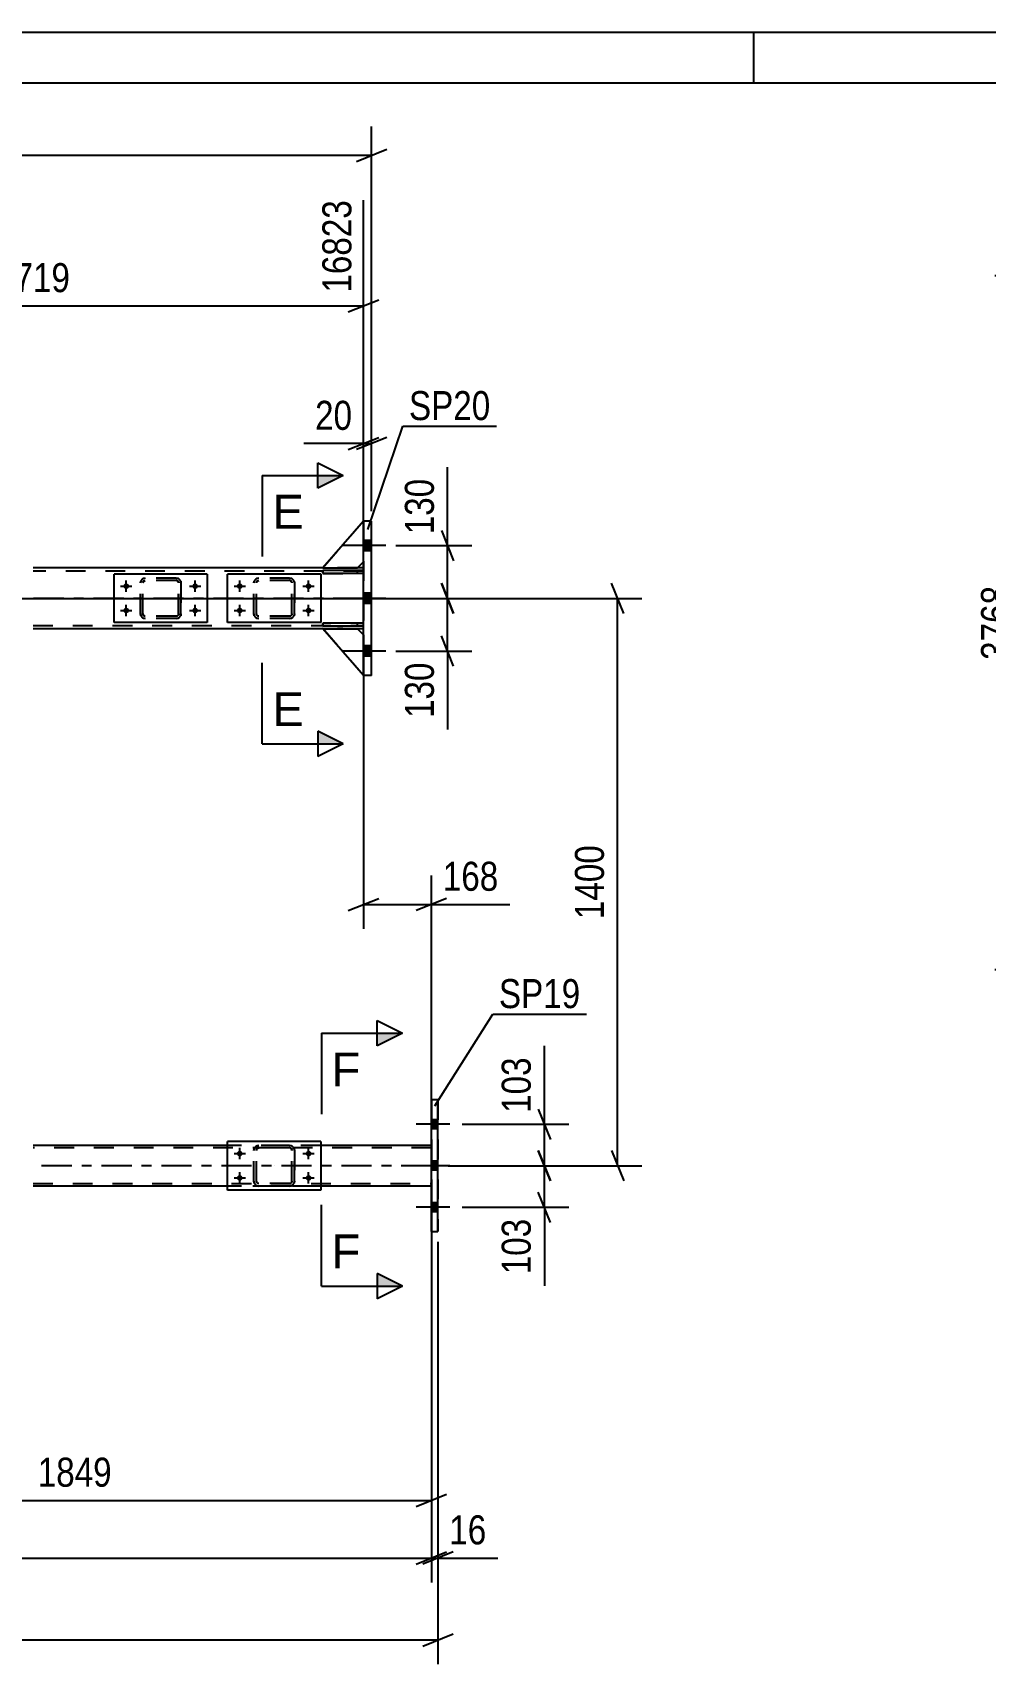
# Model space of a CAD drawing. Header units: millimetres. Extents: x -853 to 336, y -866 to -25.
# Drawn here: x -154.9 to -60.8, y -186.1 to -25.1 of the extents above; entities that cross this region are included whole.
import ezdxf

# ---------------------------------------------------------------- set-up
doc = ezdxf.new("R2010")
doc.units = ezdxf.units.MM
doc.linetypes.add('DXK_LINE_DOT2', pattern=[3.9198, 1.9599, -1.9599])
doc.linetypes.add('DXK_LINE_DOT3', pattern=[5.9187, 2.979, -0.9799, 0.9799, -0.9799])
doc.styles.add('Arial', font='ARIAL.TTF', dxfattribs={"height": 0.2})
doc.styles.add('Arial Narrow', font='ARIALN.TTF', dxfattribs={"height": 0.2})

# ---------------------------------------------------------------- blocks, each defined once
blk = doc.blocks.new('Unknown-570393679-1134')
at = {"color": 5, "linetype": 'Continuous'}
for p, q in [((336.32, -25.05), (-852.68, -25.05)), ((-83.68, -30.05), (-83.68, -25.05)), ((331.32, -30.05), (-847.68, -30.05))]:
    blk.add_line(p, q, dxfattribs=at)
blk = doc.blocks.new('Part-570393679-2548 - 2533')
at = {"color": 7, "linetype": 'DXK_LINE_DOT2'}
for p, q in [((-143.94, -78.92), (-143.76, -78.88)), ((-143.76, -78.88), (-143.94, -78.92)), ((-140.72, -78.88), (-143.76, -78.88)), ((-140.72, -78.88), (-140.53, -78.92)), ((-140.53, -78.92), (-140.72, -78.88)), ((-144.24, -79.36), (-144.2, -79.18)), ((-144.2, -79.18), (-144.24, -79.36)), ((-144.24, -82.4), (-144.24, -79.36)), ((-144.24, -79.36), (-144.24, -79.36)), ((-144.24, -82.4), (-144.24, -79.36)), ((-144, -79.36), (-143.98, -79.27)), ((-143.98, -79.27), (-144, -79.36)), ((-144, -82.4), (-144, -79.36)), ((-144, -79.36), (-144, -79.36)), ((-144, -82.4), (-144, -79.36)), ((-143.98, -79.27), (-143.93, -79.2)), ((-143.93, -79.2), (-143.98, -79.27)), ((-143.93, -79.2), (-143.85, -79.14)), ((-143.85, -79.14), (-143.93, -79.2)), ((-143.85, -79.14), (-143.76, -79.12)), ((-140.72, -79.12), (-143.76, -79.12)), ((-140.62, -79.14), (-140.72, -79.12)), ((-140.62, -79.14), (-140.55, -79.2)), ((-140.55, -79.2), (-140.62, -79.14)), ((-140.55, -79.2), (-140.49, -79.27)), ((-140.49, -79.27), (-140.55, -79.2)), ((-140.49, -79.27), (-140.48, -79.36)), ((-140.48, -79.36), (-140.49, -79.27)), ((-140.48, -82.4), (-140.48, -79.36)), ((-140.48, -79.36), (-140.48, -79.36)), ((-140.48, -82.4), (-140.48, -79.36)), ((-140.27, -79.18), (-140.24, -79.36)), ((-140.24, -79.36), (-140.27, -79.18)), ((-140.24, -82.4), (-140.24, -79.36)), ((-140.24, -79.36), (-140.24, -79.36)), ((-140.24, -79.36), (-140.24, -82.4)), ((-144.24, -82.4), (-144.24, -82.4)), ((-144.2, -82.59), (-144.24, -82.4)), ((-144.24, -82.4), (-144.2, -82.59)), ((-144, -82.4), (-144, -82.4)), ((-143.98, -82.5), (-144, -82.4)), ((-144, -82.4), (-143.98, -82.5)), ((-143.93, -82.57), (-143.98, -82.5)), ((-143.98, -82.5), (-143.93, -82.57)), ((-143.76, -82.88), (-143.94, -82.85)), ((-143.94, -82.85), (-143.76, -82.88)), ((-143.85, -82.63), (-143.93, -82.57)), ((-143.93, -82.57), (-143.85, -82.63)), ((-143.76, -82.64), (-143.85, -82.63)), ((-140.72, -82.64), (-143.76, -82.64)), ((-140.72, -82.88), (-143.76, -82.88)), ((-140.62, -82.63), (-140.72, -82.64)), ((-140.53, -82.85), (-140.72, -82.88)), ((-140.72, -82.88), (-140.53, -82.85)), ((-140.55, -82.57), (-140.62, -82.63)), ((-140.62, -82.63), (-140.55, -82.57)), ((-140.49, -82.5), (-140.55, -82.57)), ((-140.55, -82.57), (-140.49, -82.5)), ((-140.48, -82.4), (-140.49, -82.5)), ((-140.49, -82.5), (-140.48, -82.4)), ((-140.48, -82.4), (-140.48, -82.4)), ((-140.24, -82.4), (-140.27, -82.59)), ((-140.27, -82.59), (-140.24, -82.4)), ((-140.24, -82.4), (-140.24, -82.4))]:
    blk.add_line(p, q, dxfattribs=at)
for centre, start, end in [((-143.76, -79.36), 112.5, 157.5), ((-143.76, -79.36), 112.5, 157.5), ((-140.72, -79.36), 22.5, 67.5), ((-140.72, -79.36), 22.5, 67.5), ((-143.76, -82.4), 202.5, 247.5), ((-143.76, -82.4), 202.5, 247.5), ((-140.72, -82.4), 292.5, 337.5), ((-140.72, -82.4), 292.5, 337.5)]:
    blk.add_arc(centre, 0.48, start, end, dxfattribs=at)
blk = doc.blocks.new('Part-570393679-2540 - 2533')
at = {"color": 2, "linetype": 'Continuous'}
for p, q in [((-126.22, -77.88), (-154.84, -77.88)), ((-122.22, -77.88), (-122.82, -77.88)), ((-126.22, -83.88), (-154.84, -83.88)), ((-122.22, -83.88), (-122.82, -83.88))]:
    blk.add_line(p, q, dxfattribs=at)
at = {"color": 7, "linetype": 'DXK_LINE_DOT2'}
for p, q in [((-122.22, -78.2), (-154.84, -78.2)), ((-122.82, -77.88), (-126.22, -77.88)), ((-122.22, -83.88), (-122.22, -77.88)), ((-154.84, -83.56), (-122.22, -83.56)), ((-122.82, -83.88), (-126.22, -83.88))]:
    blk.add_line(p, q, dxfattribs=at)
at = {"color": 7, "linetype": 'DXK_LINE_DOT3'}
blk.add_line((-122.22, -80.88), (-154.84, -80.88), dxfattribs=at)
blk = doc.blocks.new('Part-570393679-2637 - 2533')
at = {"color": 2, "linetype": 'Continuous'}
for p, q in [((-126.44, -78.48), (-135.64, -78.48)), ((-135.64, -83.28), (-135.64, -78.48)), ((-126.44, -78.48), (-126.44, -83.28)), ((-126.44, -83.28), (-135.64, -83.28))]:
    blk.add_line(p, q, dxfattribs=at)
blk = doc.blocks.new('Part-570393679-2636 - 2533')
at = {"color": 2, "linetype": 'Continuous'}
for p, q in [((-126.22, -78.44), (-126.22, -78.12)), ((-122.22, -78.12), (-126.22, -78.12)), ((-122.22, -78.44), (-126.22, -78.44)), ((-122.22, -78.44), (-122.22, -78.12))]:
    blk.add_line(p, q, dxfattribs=at)
at = {"color": 7, "linetype": 'DXK_LINE_DOT2'}
blk.add_line((-122.82, -78.44), (-122.82, -78.12), dxfattribs=at)
blk = doc.blocks.new('Bolt-570393679-2638 - 2533')
at = {"linetype": 'Continuous'}
for points in [[(-134.44, -79.4, -1), (-134.44, -79.96, -1)], [(-127.64, -79.4, -1), (-127.64, -79.96, -1)], [(-134.44, -81.8, -1), (-134.44, -82.36, -1)], [(-127.64, -81.8, -1), (-127.64, -82.36, -1)]]:
    blk.add_hatch(color=1, dxfattribs=at).paths.add_polyline_path(points)
at = {"color": 1, "linetype": 'Continuous'}
for p, q in [((-135, -79.68), (-133.88, -79.68)), ((-134.44, -80.24), (-134.44, -79.12)), ((-128.2, -79.68), (-127.08, -79.68)), ((-127.64, -80.24), (-127.64, -79.12)), ((-135, -82.08), (-133.88, -82.08)), ((-134.44, -82.64), (-134.44, -81.52)), ((-128.2, -82.08), (-127.08, -82.08)), ((-127.64, -82.64), (-127.64, -81.52))]:
    blk.add_line(p, q, dxfattribs=at)
blk = doc.blocks.new('Part-570393679-2714 - 2533')
at = {"color": 7, "linetype": 'DXK_LINE_DOT2'}
for p, q in [((-122.22, -83.32), (-126.22, -83.32)), ((-126.22, -83.32), (-126.22, -83.64)), ((-126.22, -83.64), (-122.22, -83.64)), ((-122.82, -83.64), (-122.82, -83.32)), ((-122.22, -83.64), (-122.22, -83.32))]:
    blk.add_line(p, q, dxfattribs=at)
blk = doc.blocks.new('Bolt-570393679-2692 - 2533')
at = {"linetype": 'Continuous'}
for points in [[(-115.51, -132.34), (-115.51, -133.22), (-114.87, -133.22), (-114.87, -132.34)], [(-115.51, -132.34), (-115.51, -133.22), (-114.87, -133.22), (-114.87, -132.34)], [(-115.51, -132.34), (-115.51, -133.22), (-114.87, -133.22), (-114.87, -132.34)], [(-115.51, -136.44), (-115.51, -137.32), (-114.87, -137.32), (-114.87, -136.44)], [(-115.51, -136.44), (-115.51, -137.32), (-114.87, -137.32), (-114.87, -136.44)], [(-115.51, -140.54), (-115.51, -141.42), (-114.87, -141.42), (-114.87, -140.54)], [(-115.51, -140.54), (-115.51, -141.42), (-114.87, -141.42), (-114.87, -140.54)], [(-115.51, -140.54), (-115.51, -141.42), (-114.87, -141.42), (-114.87, -140.54)]]:
    blk.add_hatch(color=1, dxfattribs=at).paths.add_polyline_path(points)
at = {"color": 1, "linetype": 'Continuous'}
for p, q in [((-113.71, -132.78), (-117.03, -132.78)), ((-113.71, -132.78), (-117.03, -132.78)), ((-113.71, -132.78), (-117.03, -132.78)), ((-114.87, -132.34), (-115.51, -132.34)), ((-114.87, -132.34), (-115.51, -132.34)), ((-114.87, -132.34), (-115.51, -132.34)), ((-114.87, -133.22), (-115.51, -133.22)), ((-114.87, -133.22), (-115.51, -133.22)), ((-114.87, -133.22), (-115.51, -133.22)), ((-114.87, -136.44), (-115.51, -136.44)), ((-114.87, -136.44), (-115.51, -136.44)), ((-113.71, -136.88), (-117.03, -136.88)), ((-113.71, -136.88), (-117.03, -136.88)), ((-114.87, -137.32), (-115.51, -137.32)), ((-114.87, -137.32), (-115.51, -137.32)), ((-113.71, -140.98), (-117.03, -140.98)), ((-113.71, -140.98), (-117.03, -140.98)), ((-113.71, -140.98), (-117.03, -140.98)), ((-114.87, -140.54), (-115.51, -140.54)), ((-114.87, -140.54), (-115.51, -140.54)), ((-114.87, -140.54), (-115.51, -140.54)), ((-114.87, -141.42), (-115.51, -141.42)), ((-114.87, -141.42), (-115.51, -141.42)), ((-114.87, -141.42), (-115.51, -141.42))]:
    blk.add_line(p, q, dxfattribs=at)
blk = doc.blocks.new('Part-570393679-2713 - 2533')
at = {"color": 7, "linetype": 'DXK_LINE_DOT2'}
for p, q in [((-122.22, -78.12), (-126.22, -78.12)), ((-126.22, -78.12), (-126.22, -78.44)), ((-126.22, -78.44), (-122.22, -78.44)), ((-122.82, -78.44), (-122.82, -78.12)), ((-122.22, -78.44), (-122.22, -78.12))]:
    blk.add_line(p, q, dxfattribs=at)
blk = doc.blocks.new('Part-570393679-2738 - 2533')
at = {"color": 2, "linetype": 'Continuous'}
for p, q in [((-126.22, -83.64), (-126.22, -83.32)), ((-122.22, -83.32), (-126.22, -83.32)), ((-122.22, -83.64), (-126.22, -83.64)), ((-122.22, -83.64), (-122.22, -83.32))]:
    blk.add_line(p, q, dxfattribs=at)
at = {"color": 7, "linetype": 'DXK_LINE_DOT2'}
blk.add_line((-122.82, -83.64), (-122.82, -83.32), dxfattribs=at)
blk = doc.blocks.new('Part-570393679-2745 - 2533')
at = {"color": 2, "linetype": 'Continuous'}
for p, q in [((-122.22, -73.28), (-126.22, -77.88)), ((-122.82, -77.88), (-122.22, -77.28)), ((-126.22, -77.88), (-122.82, -77.88))]:
    blk.add_line(p, q, dxfattribs=at)
at = {"color": 7, "linetype": 'DXK_LINE_DOT2'}
blk.add_line((-122.22, -73.28), (-122.22, -77.28), dxfattribs=at)
blk = doc.blocks.new('Part-570393679-2746 - 2533')
at = {"color": 7, "linetype": 'DXK_LINE_DOT2'}
for p, q in [((-122.22, -73.28), (-126.22, -77.88)), ((-122.22, -77.28), (-122.22, -73.28)), ((-122.82, -77.88), (-122.22, -77.28)), ((-126.22, -77.88), (-122.82, -77.88))]:
    blk.add_line(p, q, dxfattribs=at)
blk = doc.blocks.new('Part-570393679-2747 - 2533')
at = {"color": 2, "linetype": 'Continuous'}
for p, q in [((-126.22, -83.88), (-122.82, -83.88)), ((-122.22, -88.48), (-126.22, -83.88)), ((-122.82, -83.88), (-122.22, -84.48))]:
    blk.add_line(p, q, dxfattribs=at)
at = {"color": 7, "linetype": 'DXK_LINE_DOT2'}
blk.add_line((-122.22, -84.48), (-122.22, -88.48), dxfattribs=at)
blk = doc.blocks.new('Part-570393679-2748 - 2533')
at = {"color": 7, "linetype": 'DXK_LINE_DOT2'}
for p, q in [((-126.22, -83.88), (-122.82, -83.88)), ((-122.22, -88.48), (-126.22, -83.88)), ((-122.82, -83.88), (-122.22, -84.48)), ((-122.22, -84.48), (-122.22, -88.48))]:
    blk.add_line(p, q, dxfattribs=at)
blk = doc.blocks.new('Part-570393679-2758 - 2533')
at = {"color": 2, "linetype": 'Continuous'}
for p, q in [((-137.64, -78.48), (-146.84, -78.48)), ((-146.84, -83.28), (-146.84, -78.48)), ((-137.64, -78.48), (-137.64, -83.28)), ((-137.64, -83.28), (-146.84, -83.28))]:
    blk.add_line(p, q, dxfattribs=at)
blk = doc.blocks.new('Part-570393679-2786 - 2533')
at = {"color": 2, "linetype": 'Continuous'}
for p, q in [((-135.64, -134.88), (-154.84, -134.88)), ((-115.51, -134.88), (-126.44, -134.88)), ((-135.64, -138.88), (-154.84, -138.88)), ((-115.51, -138.88), (-126.44, -138.88))]:
    blk.add_line(p, q, dxfattribs=at)
at = {"color": 7, "linetype": 'DXK_LINE_DOT2'}
for p, q in [((-115.51, -135.12), (-154.84, -135.12)), ((-126.44, -134.88), (-135.64, -134.88)), ((-115.51, -138.88), (-115.51, -134.88)), ((-115.51, -134.88), (-115.51, -134.88)), ((-115.51, -134.88), (-115.51, -138.88)), ((-154.84, -138.64), (-115.51, -138.64)), ((-115.51, -138.88), (-154.84, -138.88)), ((-126.44, -138.88), (-135.64, -138.88)), ((-115.51, -138.88), (-115.51, -138.88))]:
    blk.add_line(p, q, dxfattribs=at)
at = {"color": 7, "linetype": 'DXK_LINE_DOT3'}
blk.add_line((-115.51, -136.88), (-154.84, -136.88), dxfattribs=at)
blk = doc.blocks.new('Bolt-570393679-2797 - 2533')
at = {"linetype": 'Continuous'}
for points in [[(-122.22, -75.16), (-122.22, -76.2), (-121.42, -76.2), (-121.42, -75.16)], [(-122.22, -75.16), (-122.22, -76.2), (-121.42, -76.2), (-121.42, -75.16)], [(-122.22, -75.16), (-122.22, -76.2), (-121.42, -76.2), (-121.42, -75.16)], [(-122.22, -80.36), (-122.22, -81.4), (-121.42, -81.4), (-121.42, -80.36)], [(-122.22, -80.36), (-122.22, -81.4), (-121.42, -81.4), (-121.42, -80.36)], [(-122.22, -85.56), (-122.22, -86.6), (-121.42, -86.6), (-121.42, -85.56)], [(-122.22, -85.56), (-122.22, -86.6), (-121.42, -86.6), (-121.42, -85.56)], [(-122.22, -85.56), (-122.22, -86.6), (-121.42, -86.6), (-121.42, -85.56)]]:
    blk.add_hatch(color=1, dxfattribs=at).paths.add_polyline_path(points)
at = {"color": 1, "linetype": 'Continuous'}
for p, q in [((-120.02, -75.68), (-124.22, -75.68)), ((-120.02, -75.68), (-124.22, -75.68)), ((-120.02, -75.68), (-124.22, -75.68)), ((-121.42, -75.16), (-122.22, -75.16)), ((-121.42, -75.16), (-122.22, -75.16)), ((-121.42, -75.16), (-122.22, -75.16)), ((-121.42, -76.2), (-122.22, -76.2)), ((-121.42, -76.2), (-122.22, -76.2)), ((-121.42, -76.2), (-122.22, -76.2)), ((-121.42, -80.36), (-122.22, -80.36)), ((-121.42, -80.36), (-122.22, -80.36)), ((-120.02, -80.88), (-124.22, -80.88)), ((-120.02, -80.88), (-124.22, -80.88)), ((-121.42, -81.4), (-122.22, -81.4)), ((-121.42, -81.4), (-122.22, -81.4)), ((-120.02, -86.08), (-124.22, -86.08)), ((-120.02, -86.08), (-124.22, -86.08)), ((-120.02, -86.08), (-124.22, -86.08)), ((-121.42, -85.56), (-122.22, -85.56)), ((-121.42, -85.56), (-122.22, -85.56)), ((-121.42, -85.56), (-122.22, -85.56)), ((-121.42, -86.6), (-122.22, -86.6)), ((-121.42, -86.6), (-122.22, -86.6)), ((-121.42, -86.6), (-122.22, -86.6))]:
    blk.add_line(p, q, dxfattribs=at)
blk = doc.blocks.new('Part-570393679-2925 - 2533')
at = {"color": 2, "linetype": 'Continuous'}
for p, q in [((-122.22, -88.48), (-122.22, -73.28)), ((-121.42, -73.28), (-122.22, -73.28)), ((-121.42, -88.48), (-121.42, -73.28)), ((-121.42, -88.48), (-122.22, -88.48))]:
    blk.add_line(p, q, dxfattribs=at)
at = {"color": 7, "linetype": 'DXK_LINE_DOT2'}
for p, q in [((-122.22, -73.28), (-122.22, -88.48)), ((-121.42, -73.28), (-121.42, -73.28)), ((-121.42, -88.48), (-121.42, -73.28)), ((-121.42, -88.48), (-121.42, -88.48))]:
    blk.add_line(p, q, dxfattribs=at)
blk = doc.blocks.new('Part-570393679-3020 - 2533')
at = {"color": 2, "linetype": 'Continuous'}
for p, q in [((-115.51, -143.38), (-115.51, -130.38)), ((-114.87, -130.38), (-115.51, -130.38)), ((-114.87, -143.38), (-114.87, -130.38)), ((-115.51, -143.38), (-114.87, -143.38))]:
    blk.add_line(p, q, dxfattribs=at)
at = {"color": 7, "linetype": 'DXK_LINE_DOT2'}
for p, q in [((-115.51, -130.38), (-115.51, -143.38)), ((-114.87, -130.38), (-114.87, -143.38))]:
    blk.add_line(p, q, dxfattribs=at)
blk = doc.blocks.new('Part-570393679-3044 - 2533')
at = {"color": 7, "linetype": 'DXK_LINE_DOT2'}
for p, q in [((-133.04, -135.36), (-133.01, -135.18)), ((-133.01, -135.18), (-133.04, -135.36)), ((-132.79, -135.27), (-132.73, -135.19)), ((-132.73, -135.19), (-132.79, -135.27)), ((-132.75, -134.92), (-132.56, -134.88)), ((-132.56, -134.88), (-132.75, -134.92)), ((-132.73, -135.19), (-132.66, -135.14)), ((-132.66, -135.14), (-132.73, -135.19)), ((-132.66, -135.14), (-132.56, -135.12)), ((-129.52, -134.88), (-132.56, -134.88)), ((-129.52, -135.12), (-132.56, -135.12)), ((-129.52, -134.88), (-129.34, -134.92)), ((-129.34, -134.92), (-129.52, -134.88)), ((-129.43, -135.14), (-129.52, -135.12)), ((-129.43, -135.14), (-129.35, -135.19)), ((-129.35, -135.19), (-129.43, -135.14)), ((-129.35, -135.19), (-129.3, -135.27)), ((-129.3, -135.27), (-129.35, -135.19)), ((-129.08, -135.18), (-129.04, -135.36)), ((-129.04, -135.36), (-129.08, -135.18)), ((-133.04, -138.4), (-133.04, -135.36)), ((-133.04, -135.36), (-133.04, -135.36)), ((-133.04, -138.4), (-133.04, -135.36)), ((-132.8, -135.36), (-132.79, -135.27)), ((-132.79, -135.27), (-132.8, -135.36)), ((-132.8, -138.4), (-132.8, -135.36)), ((-132.8, -135.36), (-132.8, -135.36)), ((-132.8, -138.4), (-132.8, -135.36)), ((-129.3, -135.27), (-129.28, -135.36)), ((-129.28, -135.36), (-129.3, -135.27)), ((-129.28, -138.4), (-129.28, -135.36)), ((-129.28, -135.36), (-129.28, -135.36)), ((-129.28, -138.4), (-129.28, -135.36)), ((-129.04, -138.4), (-129.04, -135.36)), ((-129.04, -135.36), (-129.04, -135.36)), ((-129.04, -135.36), (-129.04, -138.4)), ((-133.04, -138.4), (-133.04, -138.4)), ((-133.01, -138.59), (-133.04, -138.4)), ((-133.04, -138.4), (-133.01, -138.59)), ((-132.8, -138.4), (-132.8, -138.4)), ((-132.79, -138.5), (-132.8, -138.4)), ((-132.8, -138.4), (-132.79, -138.5)), ((-129.28, -138.4), (-129.3, -138.5)), ((-129.3, -138.5), (-129.28, -138.4)), ((-129.28, -138.4), (-129.28, -138.4)), ((-129.04, -138.4), (-129.08, -138.59)), ((-129.08, -138.59), (-129.04, -138.4)), ((-129.04, -138.4), (-129.04, -138.4)), ((-132.73, -138.57), (-132.79, -138.5)), ((-132.79, -138.5), (-132.73, -138.57)), ((-132.56, -138.88), (-132.75, -138.85)), ((-132.75, -138.85), (-132.56, -138.88)), ((-132.66, -138.63), (-132.73, -138.57)), ((-132.73, -138.57), (-132.66, -138.63)), ((-132.56, -138.64), (-132.66, -138.63)), ((-129.52, -138.64), (-132.56, -138.64)), ((-129.52, -138.88), (-132.56, -138.88)), ((-129.43, -138.63), (-129.52, -138.64)), ((-129.34, -138.85), (-129.52, -138.88)), ((-129.52, -138.88), (-129.34, -138.85)), ((-129.35, -138.57), (-129.43, -138.63)), ((-129.43, -138.63), (-129.35, -138.57)), ((-129.3, -138.5), (-129.35, -138.57)), ((-129.35, -138.57), (-129.3, -138.5))]:
    blk.add_line(p, q, dxfattribs=at)
at = {"color": 7, "linetype": 'DXK_LINE_DOT3'}
blk.add_line((-131.04, -136.88), (-131.04, -136.88), dxfattribs=at)
at = {"color": 7, "linetype": 'DXK_LINE_DOT2'}
for centre, start, end in [((-132.56, -135.36), 112.5, 157.5), ((-132.56, -135.36), 112.5, 157.5), ((-129.52, -135.36), 22.5, 67.5), ((-129.52, -135.36), 22.5, 67.5), ((-132.56, -138.4), 202.5, 247.5), ((-132.56, -138.4), 202.5, 247.5), ((-129.52, -138.4), 292.5, 337.5), ((-129.52, -138.4), 292.5, 337.5)]:
    blk.add_arc(centre, 0.48, start, end, dxfattribs=at)
blk = doc.blocks.new('Part-570393679-3045 - 2533')
at = {"color": 2, "linetype": 'Continuous'}
for p, q in [((-126.44, -134.48), (-135.64, -134.48)), ((-135.64, -139.28), (-135.64, -134.48)), ((-126.44, -134.48), (-126.44, -139.28)), ((-126.44, -139.28), (-135.64, -139.28))]:
    blk.add_line(p, q, dxfattribs=at)
blk = doc.blocks.new('Part-570393679-3046 - 2533')
at = {"color": 7, "linetype": 'DXK_LINE_DOT2'}
for p, q in [((-132.75, -78.92), (-132.56, -78.88)), ((-132.56, -78.88), (-132.75, -78.92)), ((-129.52, -78.88), (-132.56, -78.88)), ((-129.52, -78.88), (-129.34, -78.92)), ((-129.34, -78.92), (-129.52, -78.88)), ((-133.04, -79.36), (-133.01, -79.18)), ((-133.01, -79.18), (-133.04, -79.36)), ((-133.04, -82.4), (-133.04, -79.36)), ((-133.04, -79.36), (-133.04, -79.36)), ((-133.04, -82.4), (-133.04, -79.36)), ((-132.8, -79.36), (-132.79, -79.27)), ((-132.79, -79.27), (-132.8, -79.36)), ((-132.8, -82.4), (-132.8, -79.36)), ((-132.8, -79.36), (-132.8, -79.36)), ((-132.8, -82.4), (-132.8, -79.36)), ((-132.79, -79.27), (-132.73, -79.2)), ((-132.73, -79.2), (-132.79, -79.27)), ((-132.73, -79.2), (-132.66, -79.14)), ((-132.66, -79.14), (-132.73, -79.2)), ((-132.66, -79.14), (-132.56, -79.12)), ((-129.52, -79.12), (-132.56, -79.12)), ((-129.43, -79.14), (-129.52, -79.12)), ((-129.43, -79.14), (-129.35, -79.2)), ((-129.35, -79.2), (-129.43, -79.14)), ((-129.35, -79.2), (-129.3, -79.27)), ((-129.3, -79.27), (-129.35, -79.2)), ((-129.3, -79.27), (-129.28, -79.36)), ((-129.28, -79.36), (-129.3, -79.27)), ((-129.28, -82.4), (-129.28, -79.36)), ((-129.28, -79.36), (-129.28, -79.36)), ((-129.28, -82.4), (-129.28, -79.36)), ((-129.08, -79.18), (-129.04, -79.36)), ((-129.04, -79.36), (-129.08, -79.18)), ((-129.04, -82.4), (-129.04, -79.36)), ((-129.04, -79.36), (-129.04, -79.36)), ((-129.04, -79.36), (-129.04, -82.4)), ((-133.04, -82.4), (-133.04, -82.4)), ((-133.01, -82.59), (-133.04, -82.4)), ((-133.04, -82.4), (-133.01, -82.59)), ((-132.8, -82.4), (-132.8, -82.4)), ((-132.79, -82.5), (-132.8, -82.4)), ((-132.8, -82.4), (-132.79, -82.5)), ((-132.73, -82.57), (-132.79, -82.5)), ((-132.79, -82.5), (-132.73, -82.57)), ((-132.56, -82.88), (-132.75, -82.85)), ((-132.75, -82.85), (-132.56, -82.88)), ((-132.66, -82.63), (-132.73, -82.57)), ((-132.73, -82.57), (-132.66, -82.63)), ((-132.56, -82.64), (-132.66, -82.63)), ((-129.52, -82.64), (-132.56, -82.64)), ((-129.52, -82.88), (-132.56, -82.88)), ((-129.43, -82.63), (-129.52, -82.64)), ((-129.34, -82.85), (-129.52, -82.88)), ((-129.52, -82.88), (-129.34, -82.85)), ((-129.35, -82.57), (-129.43, -82.63)), ((-129.43, -82.63), (-129.35, -82.57)), ((-129.3, -82.5), (-129.35, -82.57)), ((-129.35, -82.57), (-129.3, -82.5)), ((-129.28, -82.4), (-129.3, -82.5)), ((-129.3, -82.5), (-129.28, -82.4)), ((-129.28, -82.4), (-129.28, -82.4)), ((-129.04, -82.4), (-129.08, -82.59)), ((-129.08, -82.59), (-129.04, -82.4)), ((-129.04, -82.4), (-129.04, -82.4))]:
    blk.add_line(p, q, dxfattribs=at)
at = {"color": 7, "linetype": 'DXK_LINE_DOT3'}
blk.add_line((-131.04, -80.88), (-131.04, -80.88), dxfattribs=at)
at = {"color": 7, "linetype": 'DXK_LINE_DOT2'}
for centre, start, end in [((-132.56, -79.36), 112.5, 157.5), ((-132.56, -79.36), 112.5, 157.5), ((-129.52, -79.36), 22.5, 67.5), ((-129.52, -79.36), 22.5, 67.5), ((-132.56, -82.4), 202.5, 247.5), ((-132.56, -82.4), 202.5, 247.5), ((-129.52, -82.4), 292.5, 337.5), ((-129.52, -82.4), 292.5, 337.5)]:
    blk.add_arc(centre, 0.48, start, end, dxfattribs=at)
blk = doc.blocks.new('Bolt-570393679-3139 - 2533')
at = {"linetype": 'Continuous'}
for points in [[(-145.64, -79.4, -1), (-145.64, -79.96, -1)], [(-138.84, -79.4, -1), (-138.84, -79.96, -1)], [(-145.64, -81.8, -1), (-145.64, -82.36, -1)], [(-138.84, -81.8, -1), (-138.84, -82.36, -1)]]:
    blk.add_hatch(color=1, dxfattribs=at).paths.add_polyline_path(points)
at = {"color": 1, "linetype": 'Continuous'}
for p, q in [((-146.2, -79.68), (-145.08, -79.68)), ((-145.64, -80.24), (-145.64, -79.12)), ((-139.4, -79.68), (-138.28, -79.68)), ((-138.84, -80.24), (-138.84, -79.12)), ((-146.2, -82.08), (-145.08, -82.08)), ((-145.64, -82.64), (-145.64, -81.52)), ((-139.4, -82.08), (-138.28, -82.08)), ((-138.84, -82.64), (-138.84, -81.52))]:
    blk.add_line(p, q, dxfattribs=at)
blk = doc.blocks.new('Bolt-570393679-3152 - 2533')
at = {"linetype": 'Continuous'}
for points in [[(-134.44, -135.4, -1), (-134.44, -135.96, -1)], [(-127.64, -135.4, -1), (-127.64, -135.96, -1)], [(-134.44, -137.8, -1), (-134.44, -138.36, -1)], [(-127.64, -137.8, -1), (-127.64, -138.36, -1)]]:
    blk.add_hatch(color=1, dxfattribs=at).paths.add_polyline_path(points)
at = {"color": 1, "linetype": 'Continuous'}
for p, q in [((-134.44, -136.24), (-134.44, -135.12)), ((-127.64, -136.24), (-127.64, -135.12)), ((-135, -135.68), (-133.88, -135.68)), ((-128.2, -135.68), (-127.08, -135.68)), ((-135, -138.08), (-133.88, -138.08)), ((-134.44, -138.64), (-134.44, -137.52)), ((-128.2, -138.08), (-127.08, -138.08)), ((-127.64, -138.64), (-127.64, -137.52))]:
    blk.add_line(p, q, dxfattribs=at)
blk = doc.blocks.new('StraightDimension-570393679-24655 - 4720')
at = {"color": 7, "linetype": 'Continuous'}
for p, q in [((-56.44, -50.54), (-57.64, -47.54)), ((-16.12, -49.04), (-59.89, -49.04)), ((-57.04, -117.55), (-57.04, -49.04)), ((14.31, -117.55), (-59.89, -117.55)), ((-57.64, -116.05), (-56.44, -119.05))]:
    blk.add_line(p, q, dxfattribs=at)
at = {"color": 0}
blk.add_wipeout([(-57.79, -79.04), (-61.99, -79.04), (-61.99, -87.55), (-57.79, -87.55)], dxfattribs=at)
at = {"color": 3, "style": 'Arial Narrow'}
blk.add_text('3768', height=2.863, rotation=90.0002, dxfattribs=at).set_placement((-58.39, -86.95))
blk = doc.blocks.new('StraightDimension-570393679-3729 - 2533')
at = {"color": 7, "linetype": 'Continuous'}
for p, q in [((-121.42, -72.28), (-121.42, -34.31)), ((-122.92, -37.76), (-119.92, -36.56)), ((-792.43, -37.16), (-121.42, -37.16))]:
    blk.add_line(p, q, dxfattribs=at)
blk = doc.blocks.new('StraightDimension-570393679-3936 - 2533')
at = {"color": 7, "linetype": 'Continuous'}
for p, q in [((-114.87, -144.38), (-114.87, -186.08)), ((-116.37, -184.28), (-113.37, -183.08)), ((-808.72, -183.68), (-114.87, -183.68))]:
    blk.add_line(p, q, dxfattribs=at)
blk = doc.blocks.new('StraightDimension-570393679-4016 - 2533')
at = {"color": 7, "linetype": 'Continuous'}
for p, q in [((-115.51, -144.38), (-115.51, -177.99)), ((-117.01, -176.19), (-114.01, -174.99)), ((-808.08, -175.59), (-115.51, -175.59))]:
    blk.add_line(p, q, dxfattribs=at)
blk = doc.blocks.new('StraightDimension-570393679-3793 - 2533')
at = {"color": 7, "linetype": 'Continuous'}
for p, q in [((-104.96, -131.28), (-103.76, -134.28)), ((-112.47, -132.78), (-101.96, -132.78)), ((-104.36, -136.88), (-104.36, -132.78)), ((-103.76, -138.38), (-104.96, -135.38)), ((-113.87, -136.88), (-101.96, -136.88))]:
    blk.add_line(p, q, dxfattribs=at)
at = {"color": 0}
blk.add_wipeout([(-105.11, -125.57), (-109.31, -125.57), (-109.31, -132.26), (-105.11, -132.26)], dxfattribs=at)
at = {"color": 7, "linetype": 'Continuous'}
blk.add_line((-104.36, -132.78), (-104.36, -125.05), dxfattribs=at)
blk.add_line((-104.36, -132.78), (-104.36, -125.05), dxfattribs=at)
at = {"color": 3, "style": 'Arial Narrow'}
blk.add_text('103', height=2.863, rotation=90.0002, dxfattribs=at).set_placement((-105.71, -131.66))
blk = doc.blocks.new('StraightDimension-570393679-3287 - 2533')
at = {"color": 7, "linetype": 'Continuous'}
for p, q in [((-122.22, -72.28), (-122.22, -62.75)), ((-121.42, -72.28), (-121.42, -62.75)), ((-123.72, -66.2), (-120.72, -65)), ((-119.92, -65), (-122.92, -66.2)), ((-122.22, -65.6), (-121.42, -65.6))]:
    blk.add_line(p, q, dxfattribs=at)
at = {"color": 0}
blk.add_wipeout([(-122.74, -64.85), (-122.74, -60.65), (-127.6, -60.65), (-127.6, -64.85)], dxfattribs=at)
at = {"color": 7, "linetype": 'Continuous'}
blk.add_line((-122.22, -65.6), (-128.12, -65.6), dxfattribs=at)
blk.add_line((-122.22, -65.6), (-128.12, -65.6), dxfattribs=at)
at = {"color": 3, "style": 'Arial Narrow'}
blk.add_text('20', height=2.863, dxfattribs=at).set_placement((-127, -64.25))
blk = doc.blocks.new('StraightDimension-570393679-3785 - 2533')
at = {"color": 7, "linetype": 'Continuous'}
for p, q in [((-104.96, -135.38), (-103.76, -138.38)), ((-113.87, -136.88), (-101.96, -136.88)), ((-104.36, -140.98), (-104.36, -136.88)), ((-103.76, -142.48), (-104.96, -139.48)), ((-112.47, -140.98), (-101.96, -140.98))]:
    blk.add_line(p, q, dxfattribs=at)
at = {"color": 0}
blk.add_wipeout([(-105.11, -141.51), (-109.31, -141.51), (-109.31, -148.19), (-105.11, -148.19)], dxfattribs=at)
at = {"color": 7, "linetype": 'Continuous'}
blk.add_line((-104.36, -140.98), (-104.36, -148.72), dxfattribs=at)
blk.add_line((-104.36, -140.98), (-104.36, -148.72), dxfattribs=at)
at = {"color": 3, "style": 'Arial Narrow'}
blk.add_text('103', height=2.863, rotation=90.0002, dxfattribs=at).set_placement((-105.71, -147.59))
blk = doc.blocks.new('StraightDimension-570393679-3802 - 2533')
at = {"color": 7, "linetype": 'Continuous'}
for p, q in [((-114.52, -79.38), (-113.32, -82.38)), ((-220.35, -80.88), (-111.52, -80.88)), ((-113.92, -86.08), (-113.92, -80.88)), ((-113.32, -87.58), (-114.52, -84.58)), ((-119.02, -86.08), (-111.52, -86.08))]:
    blk.add_line(p, q, dxfattribs=at)
at = {"color": 0}
blk.add_wipeout([(-114.67, -86.61), (-118.87, -86.61), (-118.87, -93.29), (-114.67, -93.29)], dxfattribs=at)
at = {"color": 7, "linetype": 'Continuous'}
blk.add_line((-113.92, -86.08), (-113.92, -93.82), dxfattribs=at)
blk.add_line((-113.92, -86.08), (-113.92, -93.82), dxfattribs=at)
at = {"color": 3, "style": 'Arial Narrow'}
blk.add_text('130', height=2.863, rotation=90.0002, dxfattribs=at).set_placement((-115.27, -92.69))
blk = doc.blocks.new('StraightDimension-570393679-3810 - 2533')
at = {"color": 7, "linetype": 'Continuous'}
for p, q in [((-119.02, -75.68), (-111.52, -75.68)), ((-114.52, -74.18), (-113.32, -77.18)), ((-113.92, -80.88), (-113.92, -75.68)), ((-113.32, -82.38), (-114.52, -79.38)), ((-220.35, -80.88), (-111.52, -80.88))]:
    blk.add_line(p, q, dxfattribs=at)
at = {"color": 0}
blk.add_wipeout([(-114.67, -68.48), (-118.87, -68.48), (-118.87, -75.16), (-114.67, -75.16)], dxfattribs=at)
at = {"color": 7, "linetype": 'Continuous'}
blk.add_line((-113.92, -75.68), (-113.92, -67.95), dxfattribs=at)
blk.add_line((-113.92, -75.68), (-113.92, -67.95), dxfattribs=at)
at = {"color": 3, "style": 'Arial Narrow'}
blk.add_text('130', height=2.863, rotation=90.0002, dxfattribs=at).set_placement((-115.27, -74.56))
blk = doc.blocks.new('StraightDimension-570393679-3927 - 2533')
at = {"color": 7, "linetype": 'Continuous'}
for p, q in [((-185.95, -135.88), (-185.95, -172.3)), ((-115.51, -139.88), (-115.51, -172.3)), ((-184.45, -169.3), (-187.45, -170.5)), ((-185.95, -169.9), (-115.51, -169.9)), ((-117.01, -170.5), (-114.01, -169.3))]:
    blk.add_line(p, q, dxfattribs=at)
at = {"color": 0}
blk.add_wipeout([(-146.47, -169.15), (-146.47, -164.95), (-154.98, -164.95), (-154.98, -169.15)], dxfattribs=at)
at = {"color": 3, "style": 'Arial Narrow'}
blk.add_text('1849', height=2.863, dxfattribs=at).set_placement((-154.38, -168.55))
blk = doc.blocks.new('StraightDimension-570393679-3947 - 2533')
at = {"color": 7, "linetype": 'Continuous'}
for p, q in [((-96.53, -82.38), (-97.73, -79.38)), ((-120.42, -80.88), (-94.73, -80.88)), ((-97.13, -136.88), (-97.13, -80.88)), ((-97.73, -135.38), (-96.53, -138.38)), ((-113.87, -136.88), (-94.73, -136.88))]:
    blk.add_line(p, q, dxfattribs=at)
at = {"color": 0}
blk.add_wipeout([(-97.88, -104.63), (-102.08, -104.63), (-102.08, -113.14), (-97.88, -113.14)], dxfattribs=at)
at = {"color": 3, "style": 'Arial Narrow'}
blk.add_text('1400', height=2.863, rotation=90.0002, dxfattribs=at).set_placement((-98.48, -112.54))
blk = doc.blocks.new('StraightDimension-570393679-4006 - 2533')
at = {"color": 7, "linetype": 'Continuous'}
for p, q in [((-115.51, -144.38), (-115.51, -177.99)), ((-114.87, -144.38), (-114.87, -177.99)), ((-117.01, -176.19), (-114.01, -174.99)), ((-113.37, -174.99), (-116.37, -176.19)), ((-115.51, -175.59), (-114.87, -175.59))]:
    blk.add_line(p, q, dxfattribs=at)
at = {"color": 0}
blk.add_wipeout([(-109.49, -174.84), (-109.49, -170.64), (-114.35, -170.64), (-114.35, -174.84)], dxfattribs=at)
at = {"color": 7, "linetype": 'Continuous'}
blk.add_line((-114.87, -175.59), (-108.96, -175.59), dxfattribs=at)
blk.add_line((-114.87, -175.59), (-108.96, -175.59), dxfattribs=at)
at = {"color": 3, "style": 'Arial Narrow'}
blk.add_text('16', height=2.863, dxfattribs=at).set_placement((-113.75, -174.24))
blk = doc.blocks.new('StraightDimension-570393679-4061 - 2533')
at = {"color": 7, "linetype": 'Continuous'}
for p, q in [((-122.22, -84.88), (-122.22, -113.49)), ((-115.51, -133.88), (-115.51, -108.24)), ((-123.72, -111.69), (-120.72, -110.49)), ((-122.22, -111.09), (-115.51, -111.09)), ((-114.01, -110.49), (-117.01, -111.69))]:
    blk.add_line(p, q, dxfattribs=at)
at = {"color": 0}
blk.add_wipeout([(-108.3, -110.34), (-108.3, -106.14), (-114.99, -106.14), (-114.99, -110.34)], dxfattribs=at)
at = {"color": 7, "linetype": 'Continuous'}
blk.add_line((-115.51, -111.09), (-107.78, -111.09), dxfattribs=at)
blk.add_line((-115.51, -111.09), (-107.78, -111.09), dxfattribs=at)
at = {"color": 3, "style": 'Arial Narrow'}
blk.add_text('168', height=2.863, dxfattribs=at).set_placement((-114.39, -109.74))
blk = doc.blocks.new('StraightDimension-570393679-4240 - 2533')
at = {"color": 7, "linetype": 'Continuous'}
for p, q in [((-187.47, -82.88), (-187.47, -41.57)), ((-122.22, -76.88), (-122.22, -41.57)), ((-185.97, -51.41), (-188.97, -52.61)), ((-123.72, -52.61), (-120.72, -51.41)), ((-187.47, -52.01), (-122.22, -52.01))]:
    blk.add_line(p, q, dxfattribs=at)
at = {"color": 0, "linetype": 'Continuous'}
blk.add_wipeout([(-122.82, -40.97), (-127.02, -40.97), (-127.02, -51.31), (-122.82, -51.31)], dxfattribs=at)
at = {"color": 0}
blk.add_wipeout([(-150.58, -51.26), (-150.58, -47.06), (-159.1, -47.06), (-159.1, -51.26)], dxfattribs=at)
at = {"color": 3, "linetype": 'Continuous', "style": 'Arial Narrow'}
blk.add_text('16823', height=2.863, rotation=90.0002, dxfattribs=at).set_placement((-123.42, -50.71))
at = {"color": 3, "style": 'Arial Narrow'}
blk.add_text('1719', height=2.863, dxfattribs=at).set_placement((-158.5, -50.66))
blk = doc.blocks.new('SectionMark-570393679-4631 - 2533')
at = {"linetype": 'Continuous'}
for points in [[(-126.72, -70), (-126.72, -68.75), (-124.22, -68.75)], [(-126.72, -95.24), (-126.72, -93.99), (-124.22, -95.24)]]:
    blk.add_hatch(color=6, dxfattribs=at).paths.add_polyline_path(points)
at = {"color": 6, "linetype": 'Continuous'}
for p, q in [((-126.72, -70), (-126.72, -67.5)), ((-126.72, -67.5), (-124.22, -68.75)), ((-132.22, -68.75), (-132.22, -76.75)), ((-132.22, -68.75), (-124.22, -68.75)), ((-124.22, -68.75), (-126.72, -70)), ((-132.22, -95.24), (-132.22, -87.24)), ((-124.22, -95.24), (-126.72, -93.99)), ((-126.72, -93.99), (-126.72, -96.49)), ((-132.22, -95.24), (-124.22, -95.24)), ((-124.22, -95.24), (-126.72, -96.49))]:
    blk.add_line(p, q, dxfattribs=at)
at = {"color": 0, "linetype": 'Continuous'}
for points in [[(-128.11, -74), (-128.11, -70.5), (-131.22, -70.5), (-131.22, -74)], [(-128.11, -93.49), (-128.11, -89.99), (-131.22, -89.99), (-131.22, -93.49)]]:
    blk.add_wipeout(points, dxfattribs=at)
at = {"color": 3, "linetype": 'Continuous', "style": 'Arial'}
for p in [(-131.22, -74), (-131.22, -93.49)]:
    blk.add_text('E', height=3.34, dxfattribs=at).set_placement(p)
blk = doc.blocks.new('Mark-570393679-2921 - 2533')
at = {"color": 0}
blk.add_wipeout([(-109.69, -63.29), (-109.69, -60.29), (-117.73, -60.29), (-117.73, -63.29)], dxfattribs=at)
blk.add_wipeout([(-109.69, -63.29), (-109.69, -60.29), (-117.73, -60.29), (-117.73, -63.29)], dxfattribs=at)
at = {"color": 30, "linetype": 'Continuous'}
for p, q in [((-121.79, -74.08), (-118.33, -63.89)), ((-118.33, -63.89), (-109.09, -63.89))]:
    blk.add_line(p, q, dxfattribs=at)
at = {"color": 3, "style": 'Arial Narrow'}
blk.add_text('SP20', height=2.863, dxfattribs=at).set_placement((-117.73, -63.29))
blk = doc.blocks.new('Mark-570393679-3016 - 2533')
at = {"color": 0}
blk.add_wipeout([(-100.82, -121.32), (-100.82, -118.32), (-108.85, -118.32), (-108.85, -121.32)], dxfattribs=at)
blk.add_wipeout([(-100.82, -121.32), (-100.82, -118.32), (-108.85, -118.32), (-108.85, -121.32)], dxfattribs=at)
at = {"color": 30, "linetype": 'Continuous'}
for p, q in [((-115.19, -130.97), (-109.45, -121.92)), ((-109.45, -121.92), (-100.22, -121.92))]:
    blk.add_line(p, q, dxfattribs=at)
at = {"color": 3, "style": 'Arial Narrow'}
blk.add_text('SP19', height=2.863, dxfattribs=at).set_placement((-108.85, -121.32))
blk = doc.blocks.new('SectionMark-570393679-4633 - 2533')
at = {"linetype": 'Continuous'}
for points in [[(-120.88, -125.05), (-120.88, -123.8), (-118.38, -123.8)], [(-120.88, -148.75), (-120.88, -147.5), (-118.38, -148.75)]]:
    blk.add_hatch(color=6, dxfattribs=at).paths.add_polyline_path(points)
at = {"color": 6, "linetype": 'Continuous'}
for p, q in [((-126.38, -123.8), (-126.38, -131.8)), ((-126.38, -123.8), (-118.38, -123.8)), ((-120.88, -125.05), (-120.88, -122.55)), ((-120.88, -122.55), (-118.38, -123.8)), ((-118.38, -123.8), (-120.88, -125.05)), ((-126.38, -148.75), (-126.38, -140.75)), ((-118.38, -148.75), (-120.88, -147.5)), ((-120.88, -147.5), (-120.88, -150)), ((-126.38, -148.75), (-118.38, -148.75)), ((-118.38, -148.75), (-120.88, -150))]:
    blk.add_line(p, q, dxfattribs=at)
at = {"color": 0, "linetype": 'Continuous'}
for points in [[(-122.53, -129.05), (-122.53, -125.55), (-125.38, -125.55), (-125.38, -129.05)], [(-122.53, -147), (-122.53, -143.5), (-125.38, -143.5), (-125.38, -147)]]:
    blk.add_wipeout(points, dxfattribs=at)
at = {"color": 3, "linetype": 'Continuous', "style": 'Arial'}
for p in [(-125.38, -129.05), (-125.38, -147)]:
    blk.add_text('F', height=3.34, dxfattribs=at).set_placement(p)

msp = doc.modelspace()

# ---------------------------------------------------------------- block references
for name in ['Unknown-570393679-1134', 'Part-570393679-2745 - 2533', 'Part-570393679-2746 - 2533', 'Part-570393679-2925 - 2533', 'Bolt-570393679-2797 - 2533', 'Part-570393679-2540 - 2533', 'Part-570393679-2758 - 2533', 'Part-570393679-2548 - 2533', 'Part-570393679-2637 - 2533', 'Part-570393679-3046 - 2533', 'Part-570393679-2636 - 2533', 'Part-570393679-2713 - 2533', 'Bolt-570393679-3139 - 2533', 'Bolt-570393679-2638 - 2533', 'Part-570393679-2714 - 2533', 'Part-570393679-2738 - 2533', 'Part-570393679-2747 - 2533', 'Part-570393679-2748 - 2533', 'Part-570393679-3020 - 2533', 'Bolt-570393679-2692 - 2533', 'Part-570393679-2786 - 2533', 'Part-570393679-3045 - 2533', 'Bolt-570393679-3152 - 2533', 'Part-570393679-3044 - 2533']:
    msp.add_blockref(name, (0, 0))

# ---------------------------------------------------------------- next in the draw order: block references
for name in ['StraightDimension-570393679-3729 - 2533', 'StraightDimension-570393679-24655 - 4720', 'StraightDimension-570393679-3802 - 2533', 'StraightDimension-570393679-3793 - 2533', 'StraightDimension-570393679-3936 - 2533']:
    msp.add_blockref(name, (0, 0))

# ---------------------------------------------------------------- next in the draw order: block references
for name in ['StraightDimension-570393679-3287 - 2533', 'StraightDimension-570393679-4016 - 2533']:
    msp.add_blockref(name, (0, 0))

# ---------------------------------------------------------------- next in the draw order: block references
for name in ['StraightDimension-570393679-3810 - 2533', 'StraightDimension-570393679-3785 - 2533']:
    msp.add_blockref(name, (0, 0))

# ---------------------------------------------------------------- next in the draw order: block references
msp.add_blockref('StraightDimension-570393679-3927 - 2533', (0, 0))

# ---------------------------------------------------------------- next in the draw order: block references
for name in ['StraightDimension-570393679-3947 - 2533', 'StraightDimension-570393679-4006 - 2533']:
    msp.add_blockref(name, (0, 0))

# ---------------------------------------------------------------- next in the draw order: block references
for name in ['StraightDimension-570393679-4240 - 2533', 'StraightDimension-570393679-4061 - 2533']:
    msp.add_blockref(name, (0, 0))

# ---------------------------------------------------------------- next in the draw order: block references
for name in ['Mark-570393679-2921 - 2533', 'SectionMark-570393679-4631 - 2533', 'Mark-570393679-3016 - 2533', 'SectionMark-570393679-4633 - 2533']:
    msp.add_blockref(name, (0, 0))

doc.saveas('drawing.dxf')
